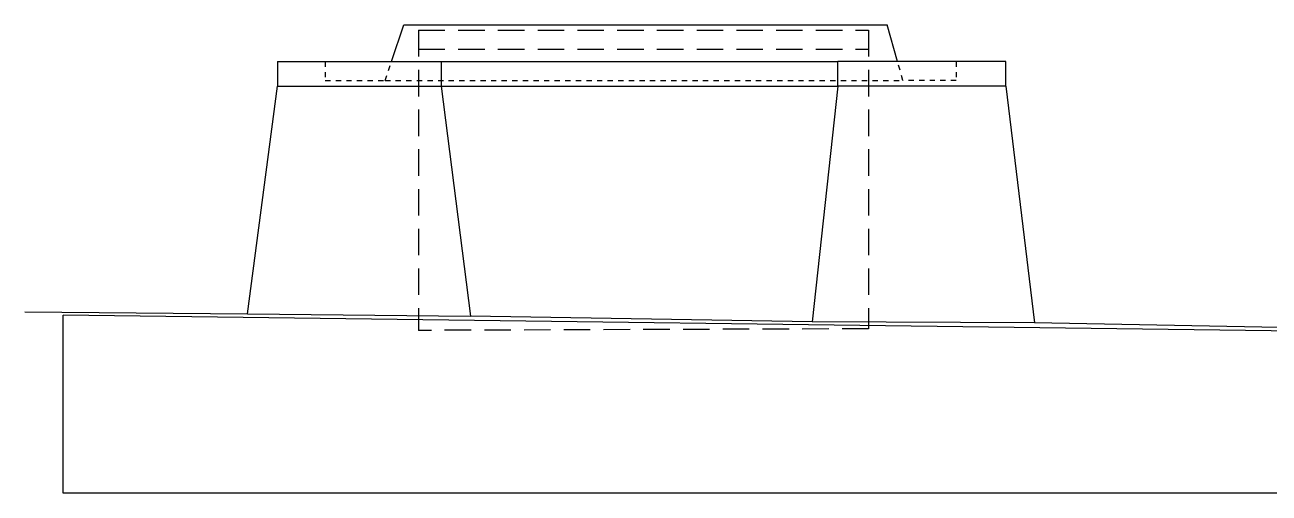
# Model space of a CAD drawing. Extents: x -133 to 84, y -2 to 88.
# Drawn here: x -21.52 to 1.96, y 68.64 to 77.48 of the extents above; entities that cross this region are included whole.
import ezdxf

# ---------------------------------------------------------------- set-up
doc = ezdxf.new("R2010")
doc.units = 0
doc.header["$MEASUREMENT"] = 0
doc.linetypes.add('RHCG02-4502(DOS ARA)AR-FA-004-08$0$ELEVACION OESTE(TOPOGRAFICO)$0$DASHED', pattern=[0.75, 0.5, -0.25])
doc.layers.add('RHCG02-4502(DOS ARA)AR-FA-004-08$0$arq-proyeccion estructura fachada', color=1, linetype='Continuous')
doc.layers.add('RHCG02-4502(DOS ARA)AR-FA-004-08$0$ELEVACION OESTE(TOPOGRAFICO)$0$PLANTA', color=7, linetype='Continuous')

msp = doc.modelspace()

# ---------------------------------------------------------------- linework, layer by layer
at = {"layer": 'RHCG02-4502(DOS ARA)AR-FA-004-08$0$arq-proyeccion estructura fachada', "color": 1}
msp.add_lwpolyline([(57.472, 71.122), (57.472, 68.639), (-20.799, 68.639), (-20.799, 72.003)], dxfattribs=at)
at = {"layer": 'RHCG02-4502(DOS ARA)AR-FA-004-08$0$ELEVACION OESTE(TOPOGRAFICO)$0$PLANTA', "color": 3}
for p, q in [((-14.604, 76.793), (-14.373, 77.483)), ((-14.373, 77.483), (-5.251, 77.483)), ((-5.054, 76.793), (-5.251, 77.483)), ((-16.757, 76.793), (-13.663, 76.793)), ((-16.757, 76.793), (-16.757, 76.323)), ((-13.663, 76.793), (-13.663, 76.323)), ((-13.663, 76.793), (-6.179, 76.793)), ((-3.009, 76.793), (-6.179, 76.793)), ((-6.179, 76.323), (-6.179, 76.793)), ((-3.009, 76.323), (-3.009, 76.793)), ((-17.318, 72.023), (-16.757, 76.323)), ((-16.757, 76.323), (-13.663, 76.323)), ((-13.663, 76.323), (-13.115, 71.983)), ((-13.663, 76.323), (-6.179, 76.323)), ((-6.179, 76.323), (-6.662, 71.873)), ((-3.009, 76.323), (-6.179, 76.323)), ((-3.009, 76.323), (-2.466, 71.853)), ((-21.522, 72.063), (-17.318, 72.023)), ((-17.318, 72.023), (-13.115, 71.983)), ((-6.662, 71.873), (-13.115, 71.983)), ((-2.466, 71.853), (-6.662, 71.873)), ((4.994, 71.713), (-2.466, 71.853))]:
    msp.add_line(p, q, dxfattribs=at)
at = {"layer": 'RHCG02-4502(DOS ARA)AR-FA-004-08$0$ELEVACION OESTE(TOPOGRAFICO)$0$PLANTA', "color": 250, "linetype": 'RHCG02-4502(DOS ARA)AR-FA-004-08$0$ELEVACION OESTE(TOPOGRAFICO)$0$DASHED'}
for p, q in [((-14.094, 77.383), (-14.094, 71.713)), ((-14.094, 77.383), (-5.601, 77.383)), ((-5.601, 77.383), (-5.601, 71.743)), ((-14.094, 77.023), (-5.601, 77.023)), ((-5.601, 71.743), (-14.094, 71.713))]:
    msp.add_line(p, q, dxfattribs=at)
at = {"layer": 'RHCG02-4502(DOS ARA)AR-FA-004-08$0$ELEVACION OESTE(TOPOGRAFICO)$0$PLANTA', "color": 3, "linetype": 'RHCG02-4502(DOS ARA)AR-FA-004-08$0$ELEVACION OESTE(TOPOGRAFICO)$0$DASHED', "ltscale": 0.2}
for p, q in [((-15.855, 76.793), (-15.855, 76.433)), ((-14.725, 76.433), (-14.604, 76.793)), ((-4.951, 76.433), (-5.054, 76.793)), ((-3.947, 76.793), (-3.947, 76.433)), ((-15.855, 76.433), (-14.725, 76.433)), ((-14.725, 76.433), (-4.951, 76.433)), ((-3.947, 76.433), (-4.951, 76.433))]:
    msp.add_line(p, q, dxfattribs=at)
at = {"layer": 'RHCG02-4502(DOS ARA)AR-FA-004-08$0$ELEVACION OESTE(TOPOGRAFICO)$0$PLANTA', "color": 2}
msp.add_line((7.351, 71.633), (-20.799, 72.003), dxfattribs=at)

doc.saveas('drawing.dxf')
